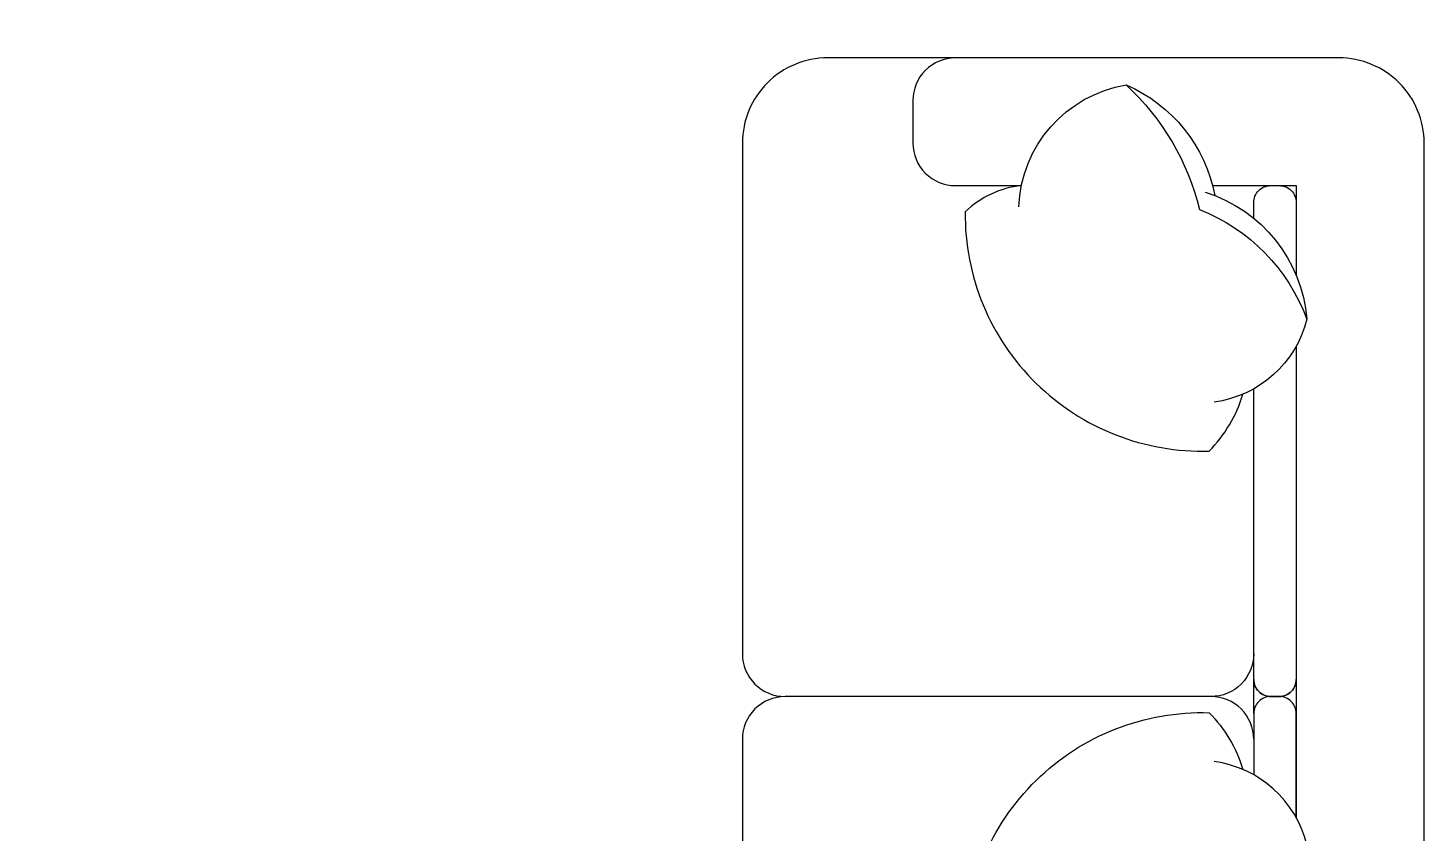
# Model space of a CAD drawing. Header units: feet. Extents: x 92587 to 97987, y -55119 to -48334.
# Drawn here: x 93740.9 to 93904.7, y -51925.2 to -51830.8 of the extents above; entities that cross this region are included whole.
import ezdxf

# ---------------------------------------------------------------- set-up
doc = ezdxf.new("R2010")
doc.units = ezdxf.units.FT
doc.header["$LTSCALE"] = 50
doc.header["$MEASUREMENT"] = 0
doc.layers.get('0').update_dxf_attribs({"color": 8})
doc.layers.add('COTE 50ème', color=1, linetype='Continuous')
doc.layers.add('mobilimi', color=8, linetype='Continuous', lineweight=9)
doc.styles.add('RS_TXT_50', font='arial.ttf', dxfattribs={"height": 12.5})
doc.dimstyles.new('RS_50CM_LINEAIRE', dxfattribs={"dimscale": 5, "dimtxt": 12.5, "dimasz": 1.5, "dimexe": 1, "dimexo": 2.5, "dimgap": 1, "dimtad": 1, "dimdec": 1, "dimrnd": 0.5, "dimdsep": 46, "dimtxsty": 'RS_TXT_50', "dimblk1": 'ARCHTICK', "dimblk2": 'ARCHTICK', "dimsah": 1, "dimcen": 2.5, "dimdle": 1, "dimclrt": 4, "dimadec": 0, "dimazin": 2, "dimtfac": 1, "dimtdec": 1, "dimtix": 1, "dimtmove": 2, "dimatfit": 3, "dimfxl": 1, "dimtolj": 1, "dimtzin": 0, "dimarcsym": 0})

# ---------------------------------------------------------------- blocks, each defined once
blk = doc.blocks.new('_ArchTick')
at = {"color": 0, "linetype": 'ByBlock', "const_width": 0.15}
blk.add_lwpolyline([(-0.5, -0.5), (0.5, 0.5)], dxfattribs=at)
blk = doc.blocks.new('*D852')
at = {"layer": 'COTE 50ème', "color": 0, "lineweight": -2, "ltscale": 0.5, "transparency": 16777216}
for p, q in [((93680.01, -51607.36), (93680.01, -52017.36)), ((93718.73, -51612.36), (93675.01, -51612.36)), ((93736.61, -52012.36), (93675.01, -52012.36))]:
    blk.add_line(p, q, dxfattribs=at)
at = {"layer": 'Defpoints', "color": 0, "ltscale": 0.5, "transparency": 16777216}
for p in [(93731.23, -51612.36), (93680.01, -52012.36), (93749.11, -52012.36)]:
    blk.add_point(p, dxfattribs=at)
at = {"layer": 'COTE 50ème', "color": 0, "lineweight": -2, "ltscale": 0.5, "transparency": 16777216, "xscale": 7.5, "yscale": 7.5, "zscale": 7.5}
for p, rotation in [((93680.01, -51612.36), 90), ((93680.01, -52012.36), 270)]:
    blk.add_blockref('_ArchTick', p, dxfattribs=dict(at, rotation=rotation))
at = {"layer": 'COTE 50ème', "color": 4, "lineweight": 5, "ltscale": 0.5, "transparency": 16777216, "insert": (93668.63, -51812.36), "char_height": 12.5, "attachment_point": 5, "rotation": 90, "style": 'RS_TXT_50'}
blk.add_mtext('\\A1;400', dxfattribs=at)

msp = doc.modelspace()

# ---------------------------------------------------------------- linework, layer by layer
at = {"layer": 'mobilimi'}
for points in [[(93824.71, -51904.36, 0.414214), (93829.71, -51909.36, 0.414214), (93824.71, -51914.36), (93824.71, -51974.36, 0.414214), (93834.71, -51984.36), (93894.71, -51984.36, 0.414214), (93904.71, -51974.36), (93904.71, -51844.36, 0.414214), (93894.71, -51834.36), (93834.71, -51834.36, 0.414214), (93824.71, -51844.36), (93824.71, -51904.36, 0.414214), (93829.71, -51909.36, 0.414214), (93824.71, -51914.36)], [(93849.71, -51834.36, 0.414214), (93844.71, -51839.36), (93844.71, -51844.36, 0.414214), (93849.71, -51849.36), (93857.45, -51849.36)], [(93857.15, -51851.87, -0.356772), (93869.75, -51837.54, -0.249542), (93880.14, -51850.53, 9.61688)], [(93869.75, -51837.54, -0.14773), (93878.35, -51852.16, -0.213343), (93890.95, -51865.05, -0.178662)], [(93857.46, -51849.35, 0.165541), (93850.85, -51852.44, 0.425989), (93879.49, -51880.53, 0.121523), (93883.44, -51873.86, -7.115464)], [(93884.71, -51853.18), (93884.71, -51851.36, -0.414214), (93886.71, -51849.36), (93887.71, -51849.36, -0.414214), (93889.71, -51851.36)], [(93879.03, -51850.14, -0.306663), (93890.95, -51865.05, -0.30633), (93880.07, -51874.79, 0.872847)], [(93889.71, -51851.36), (93889.71, -51859.88, -0.414214)], [(93889.71, -51868.2), (93889.71, -51907.36, -0.414214), (93887.71, -51909.36), (93886.71, -51909.36, -0.414214), (93884.71, -51907.36), (93884.71, -51873.23, -0.414214)], [(93884.71, -51904.36, -0.414214), (93879.71, -51909.36), (93829.71, -51909.36, -0.414214)], [(93884.71, -51904.36, -0.414214), (93879.71, -51909.36)], [(93884.71, -51914.36, 0.414214), (93879.71, -51909.36), (93829.71, -51909.36, 0.414214)], [(93884.71, -51914.36, 0.414214), (93879.71, -51909.36)], [(93889.71, -51923.59), (93889.71, -51911.36, 0.414214), (93887.71, -51909.36), (93886.71, -51909.36, 0.414214), (93884.71, -51911.36), (93884.71, -51918.56, 0.414214)], [(93857.46, -51942.44, -0.165541), (93850.85, -51939.35, -0.425989), (93879.49, -51911.26, -0.121523), (93883.44, -51917.93, 7.115464)], [(93879.03, -51941.65, 0.306663), (93890.95, -51926.74, 0.30633), (93880.07, -51916.99, -0.872847)]]:
    msp.add_lwpolyline(points, format="xyb", dxfattribs=at)
for points in [[(93879.88, -51849.36), (93889.71, -51849.36), (93889.71, -51859.88)], [(93889.71, -51868.2), (93889.71, -51923.59)]]:
    msp.add_lwpolyline(points, dxfattribs=at)
msp.add_lwpolyline([(93889.71, -51907.36), (93889.71, -51911.36, 0.414214), (93887.71, -51909.36), (93886.71, -51909.36, 0.414214), (93884.71, -51911.36), (93884.71, -51907.36, 0.414214), (93886.71, -51909.36), (93887.71, -51909.36, 0.414214)], format="xyb", close=True, dxfattribs=at)

# ---------------------------------------------------------------- dimensions: what is measured, and where the dimension line sits
at = {"layer": 'COTE 50ème', "lineweight": 5, "ltscale": 0.5}
dim = msp.add_linear_dim(base=(93680.01, -52012.36), p1=(93731.23, -51612.36), p2=(93749.11, -52012.36), angle=270, dimstyle='RS_50CM_LINEAIRE', dxfattribs=at)
dim.commit()
dim.dimension.update_dxf_attribs({"geometry": '*D852', "text_midpoint": (93668.63, -51812.36)})

doc.saveas('drawing.dxf')
